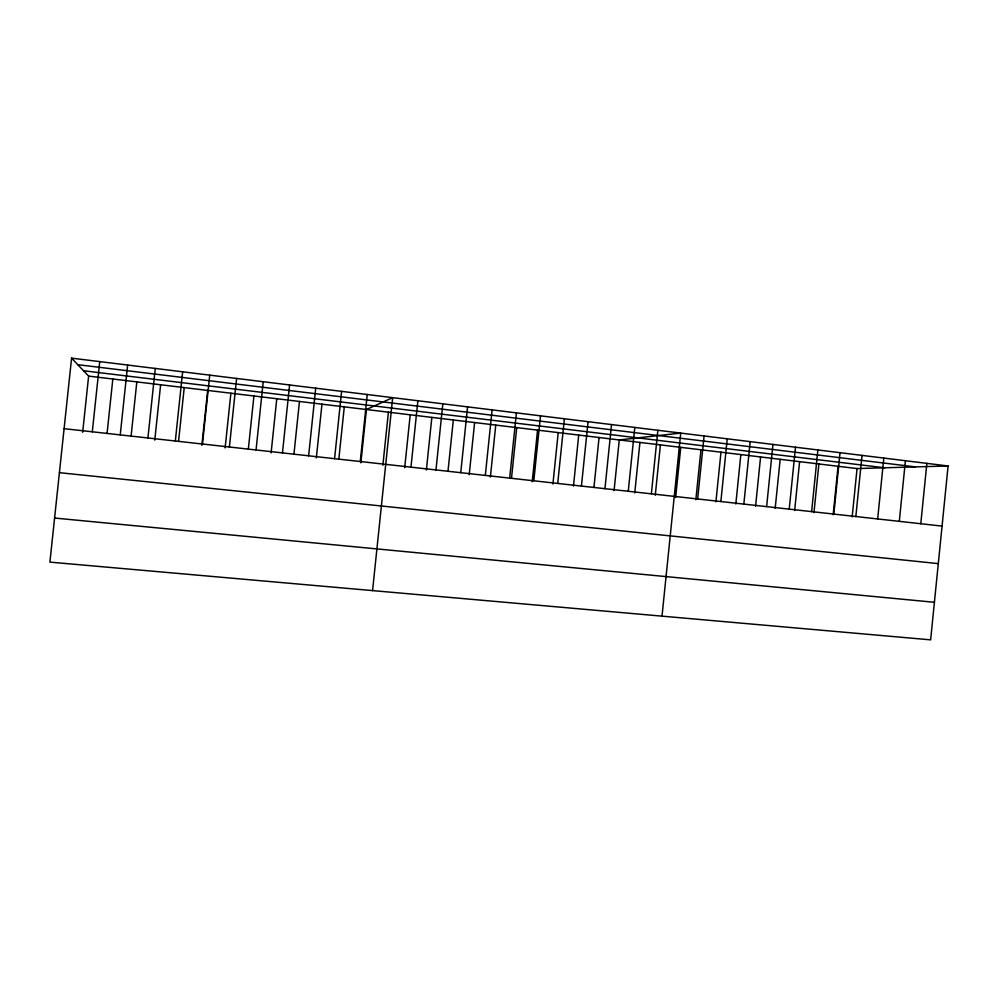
<?xml version="1.0" encoding="UTF-8"?>
<svg xmlns="http://www.w3.org/2000/svg" width="998" height="998" viewBox="0 0 998 998"><rect width="100%" height="100%" fill="white"/><g stroke="black" fill="none" stroke-linecap="round" stroke-linejoin="round"><path stroke-width="1.5" d="M755.573 506.186L760.588 456.959M766.626 506.622L772.951 444.422M775.184 508.356L780.174 459.317M789.218 509.13L795.506 447.204M794.645 510.514L799.61 461.65M811.624 511.625L817.873 449.948M813.969 512.66L818.896 463.97M833.143 514.781L838.058 466.278M833.829 514.082L840.042 452.68M852.18 516.889L857.057 468.561L948.1 465.979L930.635 639.855L49.9 562.124L71.594 358.145L948.1 465.979M855.835 516.527L862.023 455.387M877.666 518.948L883.816 458.07M899.31 521.355L905.423 460.727M920.78 523.738L926.855 463.359M509.666 478.117L516.415 412.86M511.537 477.867L516.739 427.606M532.233 481.697L537.56 430.113M533.805 480.786L540.504 415.829M552.917 483.993L558.219 432.596M557.72 483.444L564.394 418.773M573.463 486.138L578.715 435.066M581.435 486.076L588.072 421.68M593.997 486.849L599.074 437.523M604.95 488.683L611.537 424.562M614.069 490.642L619.271 439.943L680.736 433.082L662.011 616.153M628.253 491.266L634.803 427.431M634.753 492.925L639.93 442.438M651.357 493.835L657.869 430.263M655.274 495.208L660.414 444.896M675.634 497.466L680.761 447.354M695.843 499.699L700.945 449.774M697.664 498.975L704.089 435.951M715.915 501.794L720.98 452.194M720.855 501.545L727.243 438.808M735.825 504.002L740.853 454.577M743.834 504.102L750.197 441.627M256.049 449.961L263.223 381.723M271.107 452.892L276.783 398.738M282.459 452.892L289.595 384.966M293.973 453.865L299.462 401.458M308.632 455.799L315.717 388.172M316.341 457.907L321.967 404.165M334.567 458.681L341.603 391.353M338.858 458.855L344.285 406.86M360.266 461.525L367.252 394.509M360.864 462.835L366.441 409.517L392.676 397.641L372.566 590.604M382.87 465.28L388.409 412.162M404.701 467.7L410.215 414.794M410.964 467.151L417.875 400.747M426.383 469.971L431.847 417.389M435.964 469.933L442.838 403.816M448.04 470.819L453.317 419.983M460.752 472.678L467.575 406.86M469.21 474.711L474.624 422.541M485.315 475.41L492.101 409.879M490.38 477.056L495.757 425.086M82.672 432.271L88.635 376.096L71.594 358.145M92.303 431.797L99.75 361.6M107.06 433.444L112.836 379.003M120.234 434.891L127.644 365.031M131.1 435.951L136.826 381.897M147.916 437.96L155.264 368.437M154.777 440.13L160.628 384.754M175.324 441.004L182.634 371.805M178.567 441.216L184.231 387.598M201.858 445.345L207.659 390.418M202.482 444.023L209.742 375.136M225.124 447.927L230.887 393.212M229.39 447.004L236.613 378.442M248.352 448.963L253.929 395.981M54.591 518.049L934.402 602.293M59.418 472.678L938.295 563.62M64.097 428.666L942.062 526.096M83.558 370.745L884.577 467.788M88.635 376.096L857.057 468.561M77.794 364.669L915.415 466.902"/></g></svg>
